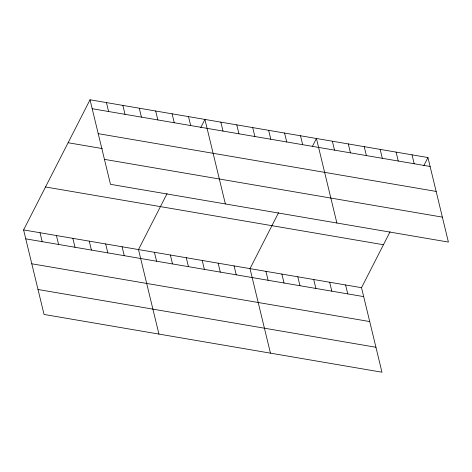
<?xml version="1.0" encoding="UTF-8"?>
<svg xmlns="http://www.w3.org/2000/svg" width="472" height="472" viewBox="0 0 472 472"><rect width="100%" height="100%" fill="white"/><g stroke="black" fill="none" stroke-linecap="round" stroke-linejoin="round"><path stroke-width="0.71" d="M390.09 231.728L361.522 287.69L381.972 372.213L44.049 314.446L23.6 229.923L90.028 99.787L427.951 157.554L448.4 242.077L110.477 184.31L90.028 99.787M167.058 193.608L138.497 249.564L158.94 334.087M200.73 127.635L204.925 119.428L225.368 203.951M278.574 212.671L250.007 268.627L270.456 353.15M312.246 146.698L316.435 138.491L336.884 223.014M423.762 165.76L427.951 157.554M92.188 108.713L430.11 166.474M98.223 133.659L436.146 191.425M68.104 142.733L102.359 148.586M104.442 159.359L442.364 217.126M45.519 186.977L383.447 244.744M23.6 229.923L361.522 287.69M25.759 238.85L363.682 296.617M31.795 263.795L369.718 321.562M38.014 289.501L375.936 347.268M412.021 154.828L414.18 163.755M396.091 152.108L398.25 161.029M380.161 149.382L382.32 158.309M364.231 146.656L366.39 155.583M348.301 143.936L350.46 152.863M332.365 141.211L334.524 150.137M345.592 284.97L347.752 293.891M300.505 135.765L302.664 144.692M329.662 282.244L331.822 291.171M284.575 133.045L286.734 141.966M313.732 279.518L315.892 288.445M268.645 130.319L270.804 139.246M297.803 276.798L299.962 285.725M252.715 127.599L254.874 136.52M281.873 274.073L284.032 282.999M236.785 124.873L238.944 133.8M265.942 271.353L268.102 280.274M220.855 122.148L223.014 131.074M234.077 265.907L236.236 274.828M188.511 116.619L190.67 125.546M218.147 263.181L220.306 272.108M172.097 113.817L174.257 122.738M202.217 260.461L204.376 269.382M155.683 111.008L157.843 119.935M186.287 257.736L188.446 266.662M139.269 108.206L141.429 117.127M170.357 255.01L172.516 263.937M122.856 105.398L125.015 114.324M154.427 252.29L156.586 261.217M106.442 102.595L108.601 111.516M122.083 246.762L124.242 255.682M105.669 243.953L107.828 252.88M89.255 241.151L91.415 250.071M72.841 238.342L75.001 247.269M56.428 235.54L58.587 244.461M40.014 232.731L42.173 241.658"/></g></svg>
